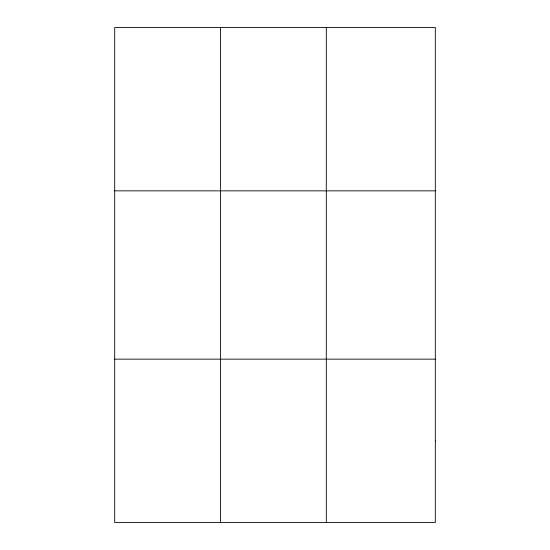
<?xml version="1.0" encoding="UTF-8"?>
<svg xmlns="http://www.w3.org/2000/svg" width="550" height="550" viewBox="0 0 550 550"><rect width="100%" height="100%" fill="white"/><g stroke="black" fill="none" stroke-linecap="round" stroke-linejoin="round"><path stroke-width="0.82" d="M220.495 522.5L220.495 27.5M326.301 522.5L326.301 27.5M114.689 190.85L435.311 190.85M114.689 359.15L435.311 359.15M435.311 440.825L435.311 522.5L114.689 522.5L114.689 27.5L435.311 27.5L435.311 440.825"/></g></svg>
